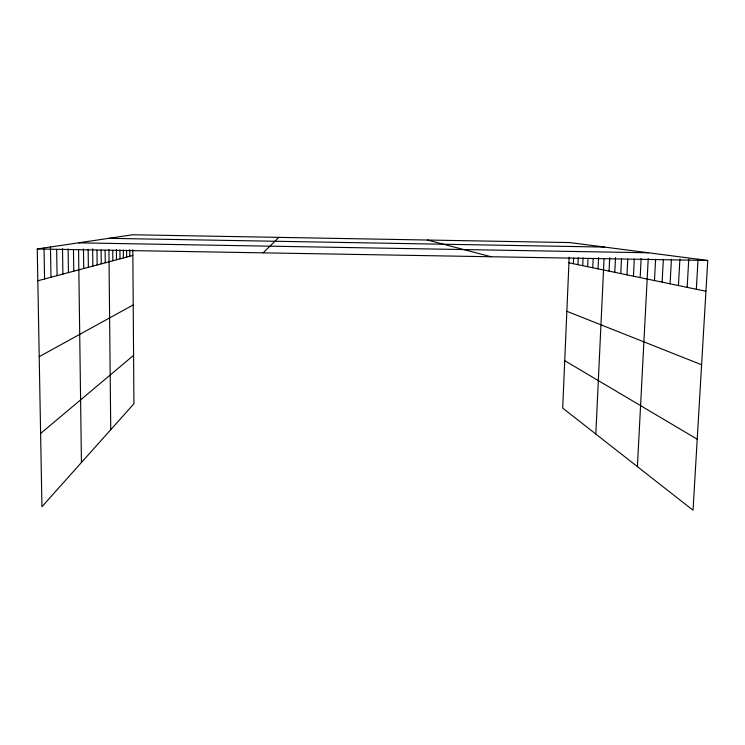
<?xml version="1.0" encoding="UTF-8"?>
<svg xmlns="http://www.w3.org/2000/svg" width="745" height="745" viewBox="0 0 745 745"><rect width="100%" height="100%" fill="white"/><g stroke="black" fill="none" stroke-linecap="round" stroke-linejoin="round"><path stroke-width="1.12" d="M569.18 257.183L562.698 408.092L693.036 510.232L707.75 260.461L569.804 242.572L132.703 234.768L37.25 248.979L41.944 506.721L133.923 403.753L132.815 249.687M573.371 263.721L573.622 258.003M577.962 264.671L578.269 257.696M582.72 265.658L583.065 257.817M587.637 266.682L588.001 258.701M592.741 267.744L593.169 258.45M598.03 268.843L598.552 257.602M595.823 434.046L604.065 258.534M609.056 271.133L609.689 257.798M614.802 272.325L615.51 257.612M620.771 273.564L621.507 258.562M626.973 274.849L627.756 259.13M633.436 276.19L634.302 259.009M640.16 277.587L641.128 258.58M637.403 466.631L648.234 258.487M654.473 280.567L655.6 259.325M662.109 282.15L663.339 259.297M670.081 283.808L671.431 259.139M678.425 285.54L679.896 259.158M687.16 287.356L688.762 259.13M696.324 289.256L698.056 259.204M263.134 252.844L278.909 237.376M40.612 433.478L133.578 355.365M39.215 356.659L133.206 304.938M37.827 280.772L132.852 255.423M37.25 248.979L707.75 260.461M108.817 238.326L604.595 247.079M78.486 242.842L648.532 252.779M568.938 262.799L705.934 291.248M427.509 240.03L491.057 256.746M566.852 311.289L701.604 364.761M564.738 360.682L697.218 439.205M44.02 247.964L44.56 278.975M62.506 248.69L62.897 274.086M56.657 249.501L57.076 275.641M50.464 247.005L50.977 277.27M73.457 249.342L73.764 271.189M68.102 248.904L68.456 272.605M92.641 248.811L92.846 266.095M88.152 249.286L88.376 267.287M83.459 249.007L83.71 268.535M78.57 249.584L81.438 462.505M105.11 250.273L105.241 262.789M101.115 249.929L101.264 263.851M96.971 250.273L97.139 264.95M119.926 249.985L120.001 258.85M116.397 249.631L116.49 259.791M112.746 250.413L112.84 260.769M108.928 249.491L110.735 429.716M129.76 249.603L129.807 256.243M126.603 250.329L126.65 257.081M123.316 249.929L123.391 257.947"/></g></svg>
